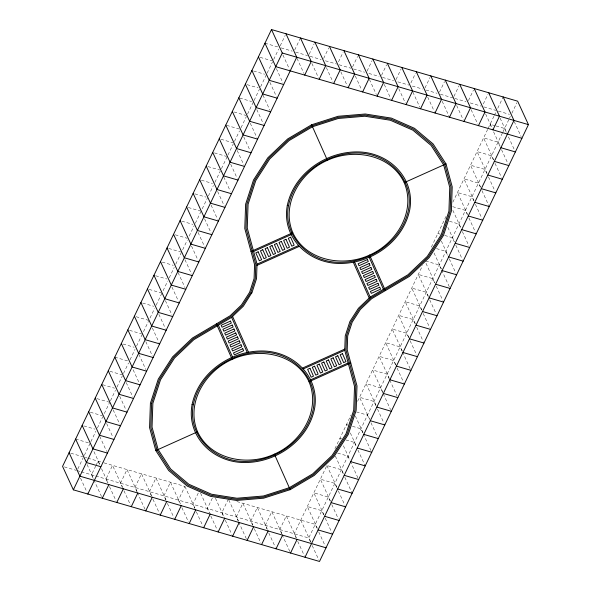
<?xml version="1.0" encoding="UTF-8"?>
<svg xmlns="http://www.w3.org/2000/svg" width="591" height="591" viewBox="0 0 591 591"><rect width="100%" height="100%" fill="white"/><g stroke="black" fill="none" stroke-linecap="round" stroke-linejoin="round"><path stroke-width="0.44" stroke-dasharray="2.96 2.22" d="M77.813 468.981L83.191 457.737M84.343 455.329L90.105 443.28M90.874 441.676L95.868 431.238M97.404 428.024L102.775 416.781M104.311 413.574L109.69 402.331M110.458 400.728L115.452 390.289M116.988 387.075L122.367 375.832M123.519 373.423L128.506 362.985M130.042 359.771L135.036 349.333M136.573 346.119L142.335 334.078M143.487 331.669L148.481 321.231M150.018 318.017L154.628 308.384M156.157 305.17L161.919 293.129M163.072 290.713L167.681 281.08M169.218 277.866L174.212 267.428M175.749 264.221L181.511 252.172M182.663 249.764L187.266 240.131M189.186 236.112L194.18 225.673M195.333 223.265L201.095 211.223M202.248 208.815L207.626 197.571M208.394 195.968L213.381 185.53M214.917 182.316L220.295 171.072M221.448 168.664L227.21 156.622M227.978 155.012L233.356 143.768M234.509 141.36L239.495 130.921M241.032 127.715L246.41 116.471M247.563 114.063L253.325 102.014M254.093 100.411L259.471 89.167M260.624 86.759L266.378 74.717M267.147 73.107L272.525 61.87M273.677 59.462L278.671 49.023M280.208 45.81L285.202 35.371M95.749 465.967L91.524 474.795L93.452 478.983M96.134 465.161L98.054 461.15L99.982 465.331M294.687 50.021L300.065 38.777M309.167 54.232L314.161 43.793M323.646 58.45L328.64 48.011M338.51 61.856L343.12 52.222M352.605 66.872L357.599 56.433M367.085 71.09L372.079 60.651M104.016 462.879L184.931 486.423L178.408 500.075L179.945 503.429M381.564 75.301L386.558 64.862M198.258 493.049L192.888 504.286L194.808 508.474M396.044 79.512L401.038 69.073M212.354 498.065L207.367 508.504L209.288 512.692M410.908 82.925L415.517 73.284M228.37 499.063L221.847 512.715L223.383 516.069M425.003 87.941L429.997 77.502M439.482 92.152L444.476 81.713M453.962 96.363L458.956 85.924M468.441 100.581L473.435 90.142M483.305 103.986L487.915 94.353M343.297 473.93L341.369 469.742L326.889 465.531L294.244 533.784L296.172 537.973M334.949 448.665L351.084 414.941M357.614 401.289L422.513 265.588M431.349 247.119L446.323 215.804M452.854 202.152L487.804 129.082M488.188 128.277L493.95 116.235M494.335 115.43L496.255 111.411M497.785 108.205L503.163 96.961M310.652 542.183L308.724 537.995L502.668 132.487M503.052 131.69L509.198 118.843M509.582 118.037L510.351 116.427M511.887 113.221L516.874 102.782M264.96 43.202L277.733 46.918M281.146 47.908L292.213 51.129M295.626 52.126L307.549 55.591M310.105 56.337L321.179 59.558M325.434 60.799L336.508 64.02M339.064 64.759L350.988 68.231M353.544 68.977L364.617 72.198M368.873 73.439L379.097 76.409M382.503 77.399L393.576 80.62M397.832 81.861L408.906 85.082M412.311 86.079L422.535 89.049M425.941 90.039L437.015 93.26M440.421 94.257L453.194 97.973M454.9 98.468L465.974 101.689M470.229 102.93L481.303 106.151M483.859 106.897L495.783 110.362M498.339 111.108L509.412 114.329M260.136 57.349L272.059 60.814M495.221 125.75L490.109 124.265L491.646 127.612M496.071 125.994L504.588 128.476L506.125 131.823M253.605 71.001L264.679 74.222M247.075 84.646L258.149 87.867M239.695 98.054L251.618 101.519M234.021 111.95L245.945 115.422M226.641 125.351L239.414 129.067M220.96 139.254L232.884 142.719M452.64 206.658L465.413 210.381L467.341 214.57M214.43 152.899L226.36 156.371M449.515 221.3L458.882 224.026L460.81 228.215M207.906 166.551L219.83 170.023M440.435 234.213L437.879 233.467L438.648 235.144M444.691 235.447L452.359 237.678L454.28 241.867M201.376 180.203L212.45 183.424M436.461 248.604L445.828 251.33L447.756 255.519M194.845 193.855L205.919 197.076M425.668 261.015L439.298 264.982L441.226 269.171M188.315 207.507L200.246 210.972M181.792 221.152L192.858 224.373M175.261 234.804L187.184 238.276M168.731 248.456L180.654 251.929M162.2 262.108L173.274 265.329M155.677 275.761L166.743 278.982M149.146 289.405L161.07 292.877M142.616 303.057L153.69 306.278M136.085 316.71L148.866 320.425M129.562 330.362L141.485 333.826M123.031 344.014L134.105 347.235M356.41 411.92L367.484 415.141L369.412 419.329M114.794 357.163L127.575 360.879M348.18 425.069L346.474 424.574L347.242 426.251M352.435 426.31L360.953 428.793L362.881 432.981M109.97 371.311L121.894 374.783M341.65 438.721L339.943 438.227L340.719 439.903M345.905 439.963L354.423 442.437L355.967 445.791M102.59 384.711L114.514 388.184M337.675 453.12L347.892 456.089L349.82 460.278M96.917 398.615L108.84 402.079M90.386 412.267L102.309 415.732M83.856 425.912L94.929 429.132M75.626 439.069L88.399 442.785M70.802 453.216L82.725 456.688M85.281 457.427L86.98 457.922M87.837 458.173L103.166 462.635M236.888 501.545L315.254 524.343L317.175 528.531M64.271 466.868L76.195 470.333M77.044 470.584L80.457 471.574M81.307 471.825L94.937 475.785M95.786 476.036L308.724 537.995M514.2 121.524L521.136 136.602M500.104 118.148L506.657 132.391M508.437 136.853L514.99 151.097M485.625 113.937L492.177 128.181M493.574 131.8L500.126 146.043M499.986 146.317L498.058 142.128L483.578 137.91L493.596 159.696M501.523 149.663L508.075 163.906M471.145 109.727L477.691 123.962M493.455 159.962L491.527 155.773L477.048 151.562L487.065 173.34M494.999 163.315L501.545 177.559M456.666 105.508L463.211 119.751M486.925 173.614L484.997 169.425L470.517 165.214L480.542 186.992M488.469 176.968L495.022 191.211M442.186 101.297L449.123 116.375M480.402 187.266L478.474 183.077L463.994 178.866L474.012 200.645M481.938 190.62L488.875 205.698M427.707 97.087L434.252 111.322M473.871 200.918L471.943 196.729L457.464 192.518L467.481 214.297M475.408 204.264L481.96 218.507M412.843 92.033L419.773 107.111M468.885 217.916L475.43 232.16M398.748 88.657L405.293 102.9M452.861 210.352L460.95 227.949M462.354 231.569L468.899 245.812M384.268 84.447L390.814 98.69M447.875 227.358L454.42 241.593M455.824 245.221L462.376 259.464M369.397 79.393L376.334 94.471M441.344 241.01L447.897 255.246M449.293 258.873L455.846 273.108M355.309 76.017L361.855 90.26M434.045 252.985L441.366 268.898M441.61 270.006L449.315 286.761M340.83 71.806L347.375 86.05M425.978 263.283L434.836 282.55M434.695 282.823L432.767 278.634L418.288 274.416L428.305 296.202M436.239 286.17L442.785 300.413M326.343 67.596L332.896 81.831M428.165 296.468L426.244 292.286L411.764 288.068L421.782 309.847M429.709 299.822L436.261 314.065M311.863 63.377L318.416 77.62M421.642 310.12L419.713 305.931L405.234 301.72L415.251 323.499M423.178 313.474L429.731 327.717M297 58.332L303.937 73.41M415.111 323.772L413.183 319.583L398.703 315.372L409.105 337.986M416.655 327.126L423.2 341.362M282.904 54.956L289.457 69.191M408.58 337.424L406.652 333.235L392.173 329.024L402.19 350.803M410.124 340.771L416.67 355.014M276.381 68.6L282.926 82.843M402.05 351.076L400.129 346.887L385.65 342.669L396.051 365.29M402.441 351.911L410.147 368.666M269.851 82.252L276.403 96.496M395.527 364.721L393.599 360.54L379.119 356.321L389.137 378.1M397.063 368.075L403.616 382.318M262.936 95.07L269.873 110.148M389.38 379.215L387.068 374.184L372.589 369.973L382.606 391.752M389.764 380.05L397.086 395.97M256.79 109.557L263.342 123.8M382.85 392.86L380.538 387.836L366.058 383.625L376.075 405.404M383.234 393.702L390.555 409.615M250.266 123.209L256.812 137.444M375.935 405.677L374.014 401.488L359.535 397.278L369.552 419.056M377.479 409.024L384.032 423.267M243.736 136.853L250.281 151.097M370.949 422.676L377.501 436.919M237.205 150.506L243.758 164.749M355.317 415.953L363.022 432.708M363.266 433.816L370.971 450.571M230.675 164.158L237.227 178.401M350.33 432.952L356.491 446.353M357.895 449.98L364.824 465.058M223.76 176.968L230.313 191.211M343.415 445.769L349.961 460.005M350.204 461.12L357.917 477.868M217.621 191.462L224.166 205.698M335.341 456.067L343.437 473.657M344.834 477.277L351.771 492.362M211.09 205.107L217.643 219.35M326.889 465.531L336.907 487.309M336.767 487.582L334.838 483.394L320.359 479.175L330.376 500.961M338.303 490.929L344.856 505.172M204.56 218.759L211.113 233.002M330.236 501.234L328.308 497.046L313.828 492.828L323.846 514.606M331.78 504.581L338.325 518.824M198.029 232.411L204.582 246.654M323.705 514.879L321.777 510.69L307.298 506.48L317.315 528.258M325.249 518.233L331.795 532.476M191.506 246.063L198.051 260.306M318.719 531.885L325.272 546.121M184.976 259.715L191.528 273.951M300.775 520.132L310.792 541.91M312.188 545.537L318.741 559.773M178.061 272.525L184.998 287.603M296.313 537.699L286.295 515.921L279.765 529.566L281.693 533.754M297.709 541.319L304.262 555.562M171.915 287.012L178.467 301.255M281.833 533.481L271.816 511.703L265.285 525.355L266.822 528.709M282.077 534.596L290.166 552.186M165.391 300.664L171.937 314.907M267.354 529.27L257.336 507.492L250.806 521.144L252.734 525.333M268.75 532.897L275.303 547.133M158.861 314.316L165.414 328.559M252.874 525.059L242.857 503.281L236.326 516.926L238.254 521.114M254.27 528.679L260.823 542.922M152.33 327.968L158.883 342.204M228.761 499.905L238.395 520.848M238.638 521.956L246.344 538.711M145.8 341.62L152.352 355.856M215.434 498.206L224.299 517.472M225.311 520.257L231.864 534.493M138.885 354.43L145.822 369.508M200.571 493.153L209.428 512.419M210.832 516.039L217.385 530.282M133.13 369.759L139.299 383.16M184.931 486.423L194.949 508.208M196.352 511.828L202.905 526.071M126.215 382.569L132.768 396.812M180.469 503.99L170.452 482.212L163.929 495.864L165.849 500.052M181.873 507.617L188.426 521.853M119.685 396.221L126.238 410.457M165.99 499.779L155.972 478.001L149.449 491.653L151.37 495.842M167.393 503.399L173.946 517.642M113.162 409.873L119.707 424.109M151.51 495.568L141.493 473.783L134.97 487.435L136.89 491.623M152.914 499.188L159.467 513.431M106.631 423.518L112.792 436.926M137.031 491.35L127.013 469.572L120.483 483.224L122.027 486.578M137.275 492.466L145.371 510.055M99.716 436.335L106.653 451.413M122.935 487.974L112.534 465.361L106.003 479.013L107.931 483.202M123.955 490.759L130.508 505.002M93.954 451.657L100.123 465.065M101.526 468.685L108.072 482.928M109.475 486.548L116.021 500.791M87.047 464.474L93.592 478.71M93.836 479.826L101.541 496.58M80.516 478.126L87.062 492.362"/><path stroke-width="0.89" d="M251.869 292.966L256.546 278.605L257.041 264.096L247.26 228.037L248.08 204.25L255.74 180.698L269.725 158.979L289.08 140.584L312.484 126.762L338.34 118.459L364.891 116.235L390.326 120.239L412.91 130.205L431.105 145.445L443.671 164.933L449.751 187.34L448.931 211.127L441.263 234.679L427.278 256.391L407.923 274.785L370.247 297.037L358.449 308.251L349.916 321.489L345.247 335.858L344.745 350.36L354.534 386.418L353.714 410.206L346.045 433.757L332.061 455.476L312.705 473.871L289.302 487.693L263.446 495.997L236.895 498.228L211.46 494.216L188.876 484.251L170.681 469.01L158.122 449.522L152.042 427.116L152.862 403.328L160.523 379.777L174.508 358.065L193.863 339.67L231.539 317.419L243.344 306.204L251.714 292.914M271.491 29.55L62.565 466.373L73.358 489.828L319.509 561.45L528.435 124.627L517.642 101.172L271.491 29.55L282.276 53.005L528.435 124.627M73.358 489.828L282.276 53.005M87.837 494.039L296.756 57.216L285.97 33.761M102.317 498.25L108.847 484.605M304.705 75.079L311.235 61.434L300.45 37.979M116.796 502.468L123.327 488.816M319.184 79.297L325.715 65.645L314.929 42.19M131.276 506.679L137.806 493.027M333.664 83.508L340.194 69.856L329.409 46.401M145.755 510.89L152.286 497.238M348.143 87.719L354.674 74.074L343.888 50.619M160.235 515.108L166.765 501.456M362.63 91.937L369.153 78.285L358.368 54.83M174.714 519.319L181.245 505.667M377.11 96.148L383.633 82.496L372.847 59.041M189.194 523.53L195.724 509.878M391.589 100.359L398.112 86.714L387.327 63.252M203.673 527.748L210.204 514.096M406.069 104.577L412.592 90.925L401.806 67.47M218.153 531.959L224.683 518.307M420.548 108.788L427.071 95.136L416.286 71.681M232.632 536.17L239.163 522.518M435.028 112.999L441.551 99.347L430.765 75.892M247.112 540.381L253.642 526.736M449.507 117.217L456.03 103.565L445.245 80.11M261.591 544.599L268.122 530.947M463.987 121.428L470.517 107.776L459.724 84.321M276.071 548.81L282.601 535.158M478.466 125.639L484.997 111.987L474.204 88.532M290.55 553.021L297.081 539.376M492.946 129.85L499.476 116.205L488.683 92.75M305.03 557.239L513.956 120.416L503.163 96.961M311.605 124.79L287.632 138.951L267.804 157.797L253.48 180.041L245.627 204.168L244.785 228.532L254.573 264.591L254.093 278.516L249.609 292.301L241.416 305.015L230.091 315.786L192.415 338.03L172.587 356.875L158.262 379.119L150.41 403.247L149.567 427.618L155.795 450.564L168.671 470.525L187.31 486.142L210.44 496.351L236.496 500.451L263.689 498.176L290.181 489.666L314.153 475.504L333.981 456.658L348.306 434.415L356.159 410.287L357.001 385.923L347.213 349.865L347.693 335.939L352.184 322.154L360.37 309.44L371.695 298.669L409.371 276.425L429.199 257.58L443.523 235.336L451.376 211.209L452.218 186.837L445.991 163.892L433.122 143.931L414.483 128.313L391.345 118.104L365.297 114.004L338.096 116.279L311.605 124.79L327.421 160.316C300.612 171.944 280.688 203.969 292.796 232.714C306.005 260.934 343.157 267.383 369.589 255.053C396.391 243.426 416.315 211.408 404.207 182.663C390.998 154.443 353.846 147.994 327.421 160.316M232.204 359.402C205.395 371.03 185.471 403.047 197.579 431.792C210.788 460.012 247.939 466.462 274.372 454.139C301.174 442.511 321.105 410.486 308.997 381.742C295.788 353.521 258.629 347.072 232.204 359.402L216.387 323.875M251.012 251.478L292.796 232.714M404.207 182.663L445.991 163.892M253.62 251.493L291.067 234.671M257.041 264.17L298.189 245.686M256.996 265.374L299.112 246.454M302.681 368.001L344.789 349.082M303.597 368.777L344.745 350.286M310.726 379.784L348.165 362.963M155.795 450.564L197.579 431.792M308.997 381.742L350.773 362.977M521.905 138.279L275.746 66.657L264.96 43.202M283.702 84.52L269.223 80.31L258.43 56.854M500.895 147.72L515.374 151.931M277.172 98.172L262.692 93.954L251.899 70.499M494.364 161.365L508.844 165.583M270.641 111.825L256.162 107.606L245.376 84.151M487.841 175.017L502.32 179.236M264.111 125.469L249.631 121.258L238.845 97.803M481.31 188.669L495.79 192.88M257.587 139.121L243.108 134.911L232.315 111.455M474.78 202.321L489.259 206.532M251.057 152.774L236.577 148.563L225.784 125.107M468.249 215.974L482.729 220.184M244.526 166.426L230.047 162.207L219.261 138.752M461.726 229.618L476.206 233.837M237.996 180.078L223.516 175.859L212.73 152.404M455.196 243.27L469.675 247.489M231.465 193.722L216.986 189.512L206.2 166.056M448.665 256.922L463.145 261.133M224.942 207.375L210.462 203.164L199.669 179.708M442.134 270.575L456.614 274.785M218.411 221.027L203.932 216.816L193.146 193.36M435.604 284.227L450.091 288.438M211.881 234.679L197.401 230.46L186.616 207.005M429.081 297.871L443.56 302.09M205.35 248.331L190.871 244.113L180.085 220.657M422.55 311.523L437.03 315.742M198.827 261.976L184.348 257.765L173.555 234.309M416.02 325.176L430.499 329.386M192.297 275.628L177.817 271.417L167.031 247.961M409.489 338.828L423.969 343.039M185.766 289.28L171.287 285.069L160.501 261.614M402.966 352.48L417.445 356.691M179.236 302.932L164.756 298.714L153.97 275.258M396.435 366.125L410.915 370.343M172.712 316.584L158.233 312.366L147.44 288.91M389.905 379.777L404.384 383.995M166.182 330.229L151.702 326.018L140.909 302.562M383.374 393.429L397.854 397.64M159.651 343.881L145.172 339.67L134.386 316.215M376.851 407.081L391.331 411.292M153.121 357.533L138.641 353.322L127.855 329.867M370.321 420.733L384.8 424.944M146.598 371.185L132.118 366.974L121.325 343.511M363.79 434.378L378.27 438.596M140.067 384.837L125.588 380.619L114.794 357.163M357.26 448.03L371.739 452.248M133.536 398.482L119.057 394.271L108.271 370.816M350.736 461.682L365.216 465.893M127.006 412.134L112.526 407.923L101.741 384.468M344.206 475.334L358.685 479.545M120.483 425.786L106.003 421.575L95.21 398.12M337.675 488.986L352.155 493.197M113.952 439.438L99.473 435.227L88.68 411.764M331.145 502.631L345.624 506.849M107.422 453.09L92.942 448.872L82.156 425.417M324.622 516.283L339.101 520.501M100.891 466.735L86.412 462.524L75.626 439.069M318.091 529.935L332.57 534.146M326.04 547.798L79.881 476.176L69.095 452.721M369.589 255.053L385.398 290.58M369.242 257.417L383.419 289.258M354.615 262.101L370.188 297.088M353.278 262.212L369.212 298.019M232.573 316.436L248.516 352.243M231.598 317.367L247.171 352.354M218.375 325.198L232.544 357.038M274.372 454.139L290.181 489.666M151.636 403.291L150.808 427.367L156.962 450.039L169.676 469.764L188.093 485.196L210.95 495.288L236.695 499.336L263.571 497.083L289.745 488.676L313.429 474.684L333.021 456.067L347.176 434.09L354.932 410.25L355.767 386.174L345.979 350.108L346.474 335.895L351.054 321.822L359.409 308.849L370.971 297.857L408.647 275.605L428.239 256.982L442.393 235.004L450.15 211.164L450.985 187.088L444.831 164.416L432.11 144.692L413.693 129.259L390.836 119.168L365.09 115.119L338.222 117.373L312.048 125.78L288.356 139.772L268.765 158.388L254.61 180.366L246.853 204.205L246.019 228.289L255.807 264.347L255.319 278.56L250.739 292.634L242.376 305.606L230.815 316.599L193.139 338.85L173.547 357.474L159.393 379.452L151.636 403.291M192.053 404.672C186.335 436.328 212.575 461.896 243.293 462.531C275.465 463.278 307.889 441.152 314.523 408.861C320.233 377.206 293.993 351.638 263.283 351.002C231.111 350.264 198.687 372.389 192.053 404.672M193.279 404.717C187.495 435.464 213.632 461.01 243.492 461.416C275.022 462.147 306.795 440.465 313.296 408.824C319.074 378.077 292.937 352.524 263.084 352.118C231.554 351.394 199.78 373.076 193.279 404.717M287.27 205.594C281.552 237.25 307.793 262.818 338.51 263.453C370.683 264.192 403.099 242.066 409.74 209.783C415.451 178.127 389.21 152.559 358.501 151.924C326.321 151.178 293.904 173.303 287.27 205.594M288.489 205.631C282.712 236.378 308.849 261.931 338.709 262.338C370.239 263.061 402.013 241.379 408.514 209.739C414.291 178.992 388.154 153.446 358.294 153.039C326.764 152.308 294.998 173.99 288.489 205.631M258.134 251.832L255.814 252.874L259.331 260.771L261.65 259.73L258.134 251.832M262.781 249.749L260.454 250.791L263.97 258.688L266.29 257.646L262.781 249.749M267.42 247.666L265.1 248.708L268.61 256.597L270.937 255.556L267.42 247.666M272.059 245.575L269.74 246.624L273.256 254.514L275.576 253.473L272.059 245.575M276.706 243.492L274.387 244.534L277.896 252.431L280.215 251.389L276.706 243.492M281.346 241.409L279.026 242.45L282.542 250.348L284.862 249.299L281.346 241.409M285.992 239.318L283.665 240.367L287.182 248.257L289.501 247.215L285.992 239.318M290.632 237.235L288.312 238.276L291.821 246.174L294.148 245.132L290.632 237.235M230.475 321.098L221.189 325.272L222.068 327.244L231.354 323.07L230.475 321.098M367.425 259.582L358.139 263.749L359.018 265.721L368.296 261.554L367.425 259.582M232.233 325.05L222.947 329.217L223.826 331.189L233.113 327.022L232.233 325.05M369.176 263.527L359.897 267.701L360.776 269.673L370.055 265.499L369.176 263.527M233.992 328.995L224.706 333.161L225.585 335.141L234.863 330.967L233.992 328.995M370.934 267.472L361.648 271.646L362.527 273.618L371.813 269.452L370.934 267.472M235.743 332.94L226.464 337.114L227.336 339.086L236.622 334.912L235.743 332.94M372.692 271.424L363.406 275.591L364.285 277.563L373.571 273.397L372.692 271.424M237.501 336.892L228.215 341.059L229.094 343.031L238.38 338.865L237.501 336.892M374.45 275.369L365.164 279.543L366.043 281.515L375.329 277.342L374.45 275.369M239.259 340.837L229.973 345.004L230.852 346.983L240.138 342.81L239.259 340.837M376.208 279.314L366.922 283.488L367.801 285.46L377.088 281.294L376.208 279.314M241.017 344.782L231.731 348.956L232.61 350.928L241.896 346.754L241.017 344.782M377.967 283.266L368.681 287.433L369.56 289.405L378.838 285.239L377.967 283.266M242.775 348.734L233.489 352.901L234.368 354.873L243.655 350.707L242.775 348.734M379.718 287.211L370.439 291.385L371.311 293.358L380.597 289.184L379.718 287.211M309.965 368.282L307.645 369.323L311.154 377.221L313.481 376.179L309.965 368.282M314.604 366.198L312.284 367.24L315.801 375.137L318.121 374.088L314.604 366.198M319.251 364.108L316.931 365.157L320.44 373.047L322.76 372.005L319.251 364.108M323.89 362.024L321.57 363.066L325.087 370.963L327.407 369.922L323.89 362.024M328.537 359.941L326.21 360.983L329.726 368.88L332.046 367.838L328.537 359.941M333.176 357.858L330.857 358.9L334.366 366.789L336.693 365.748L333.176 357.858M337.816 355.767L335.496 356.809L339.012 364.706L341.332 363.664L337.816 355.767M342.462 353.684L340.143 354.726L343.652 362.623L345.971 361.581L342.462 353.684"/></g></svg>
